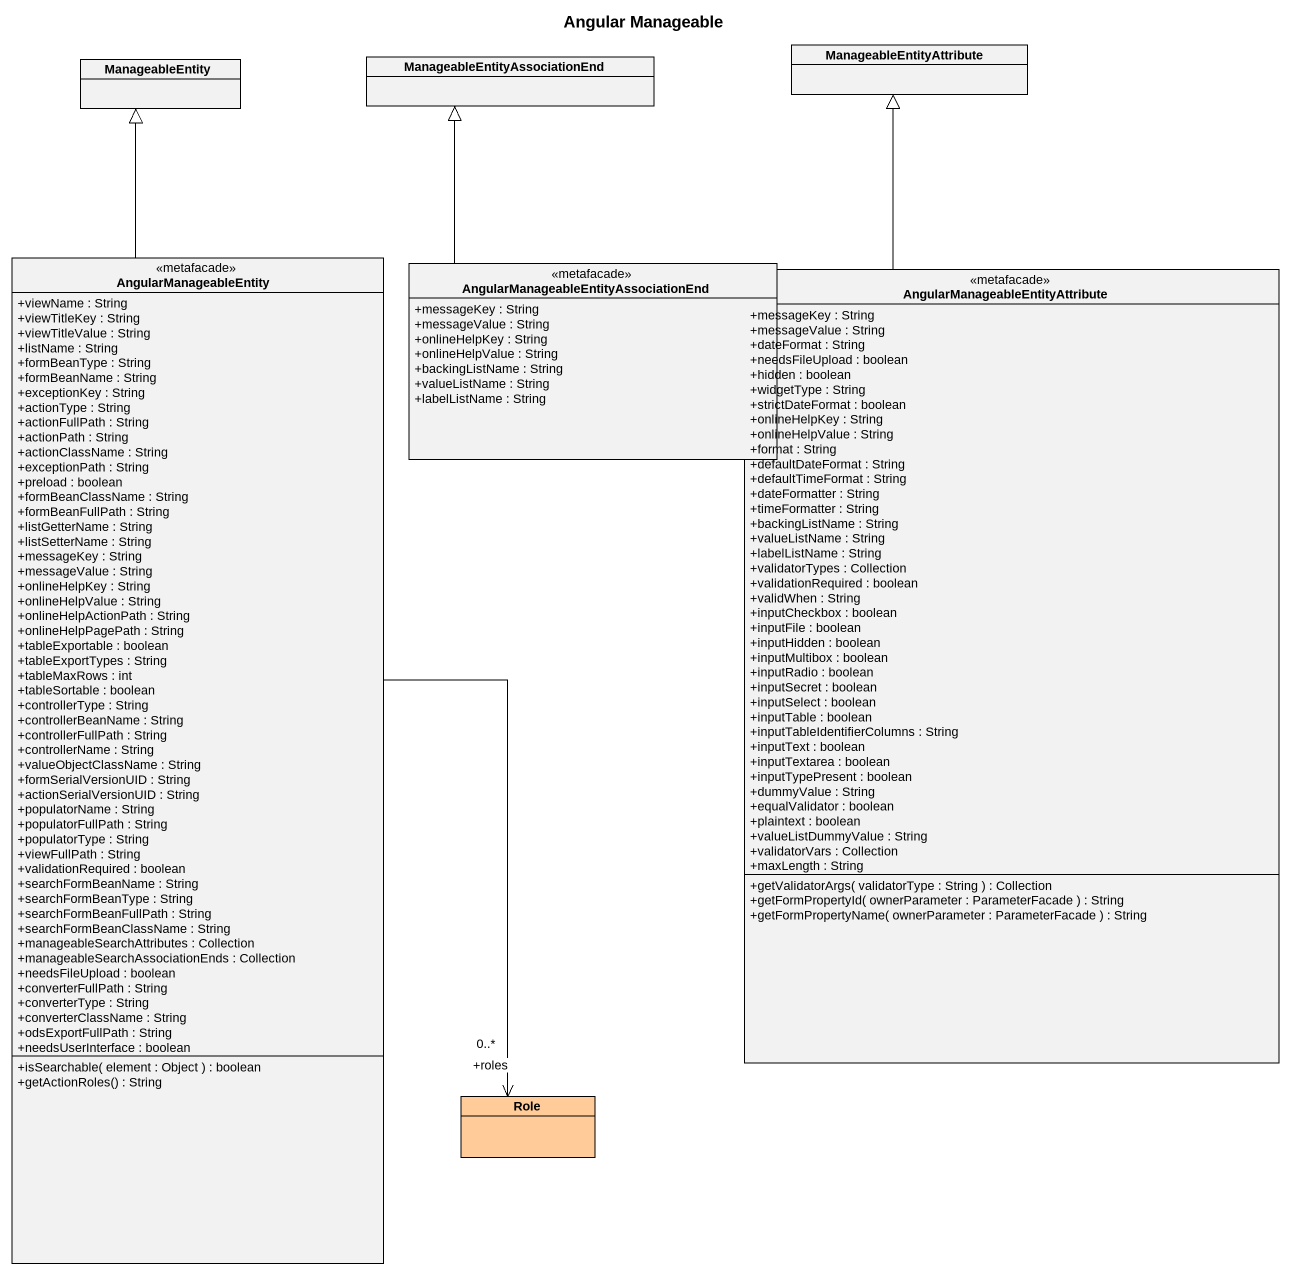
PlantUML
@startuml
title Angular Manageable
hide circle
hide empty members
skinparam classAttributeIconSize 0
class ManageableEntity
class "ManageableEntityAssociationEnd" as ManageableEntityAssociationE
class ManageableEntityAttribute
class AngularManageableEntity <<metafacade>> {
  +viewName : String
  +viewTitleKey : String
  +viewTitleValue : String
  +listName : String
  +formBeanType : String
  +formBeanName : String
  +exceptionKey : String
  +actionType : String
  +actionFullPath : String
  +actionPath : String
  +actionClassName : String
  +exceptionPath : String
  +preload : boolean
  +formBeanClassName : String
  +formBeanFullPath : String
  +listGetterName : String
  +listSetterName : String
  +messageKey : String
  +messageValue : String
  +onlineHelpKey : String
  +onlineHelpValue : String
  +onlineHelpActionPath : String
  +onlineHelpPagePath : String
  +tableExportable : boolean
  +tableExportTypes : String
  +tableMaxRows : int
  +tableSortable : boolean
  +controllerType : String
  +controllerBeanName : String
  +controllerFullPath : String
  +controllerName : String
  +valueObjectClassName : String
  +formSerialVersionUID : String
  +actionSerialVersionUID : String
  +populatorName : String
  +populatorFullPath : String
  +populatorType : String
  +viewFullPath : String
  +validationRequired : boolean
  +searchFormBeanName : String
  +searchFormBeanType : String
  +searchFormBeanFullPath : String
  +searchFormBeanClassName : String
  +manageableSearchAttributes : Collection
  +manageableSearchAssociationEnds : Collection
  +needsFileUpload : boolean
  +converterFullPath : String
  +converterType : String
  +converterClassName : String
  +odsExportFullPath : String
  +needsUserInterface : boolean
  +isSearchable( element : Object ) : boolean
  +getActionRoles() : String
}
class "AngularManageableEntityAssociationEnd" as AngularManageableEntityAssoc <<metafacade>> {
  +messageKey : String
  +messageValue : String
  +onlineHelpKey : String
  +onlineHelpValue : String
  +backingListName : String
  +valueListName : String
  +labelListName : String
}
class "AngularManageableEntityAttribute" as AngularManageableEntityAttri <<metafacade>> {
  +messageKey : String
  +messageValue : String
  +dateFormat : String
  +needsFileUpload : boolean
  +hidden : boolean
  +widgetType : String
  +strictDateFormat : boolean
  +onlineHelpKey : String
  +onlineHelpValue : String
  +format : String
  +defaultDateFormat : String
  +defaultTimeFormat : String
  +dateFormatter : String
  +timeFormatter : String
  +backingListName : String
  +valueListName : String
  +labelListName : String
  +validatorTypes : Collection
  +validationRequired : boolean
  +validWhen : String
  +inputCheckbox : boolean
  +inputFile : boolean
  +inputHidden : boolean
  +inputMultibox : boolean
  +inputRadio : boolean
  +inputSecret : boolean
  +inputSelect : boolean
  +inputTable : boolean
  +inputTableIdentifierColumns : String
  +inputText : boolean
  +inputTextarea : boolean
  +inputTypePresent : boolean
  +dummyValue : String
  +equalValidator : boolean
  +plaintext : boolean
  +valueListDummyValue : String
  +validatorVars : Collection
  +maxLength : String
  +getValidatorArgs( validatorType : String ) : Collection
  +getFormPropertyId( ownerParameter : ParameterFacade ) : String
  +getFormPropertyName( ownerParameter : ParameterFacade ) : String
}
class Role #FFCC99
AngularManageableEntity -up-|> ManageableEntity
AngularManageableEntityAssoc -up-|> ManageableEntityAssociationE
AngularManageableEntityAttri -up-|> ManageableEntityAttribute
Role "+roles\n0..*" <-up- AngularManageableEntity
@enduml
